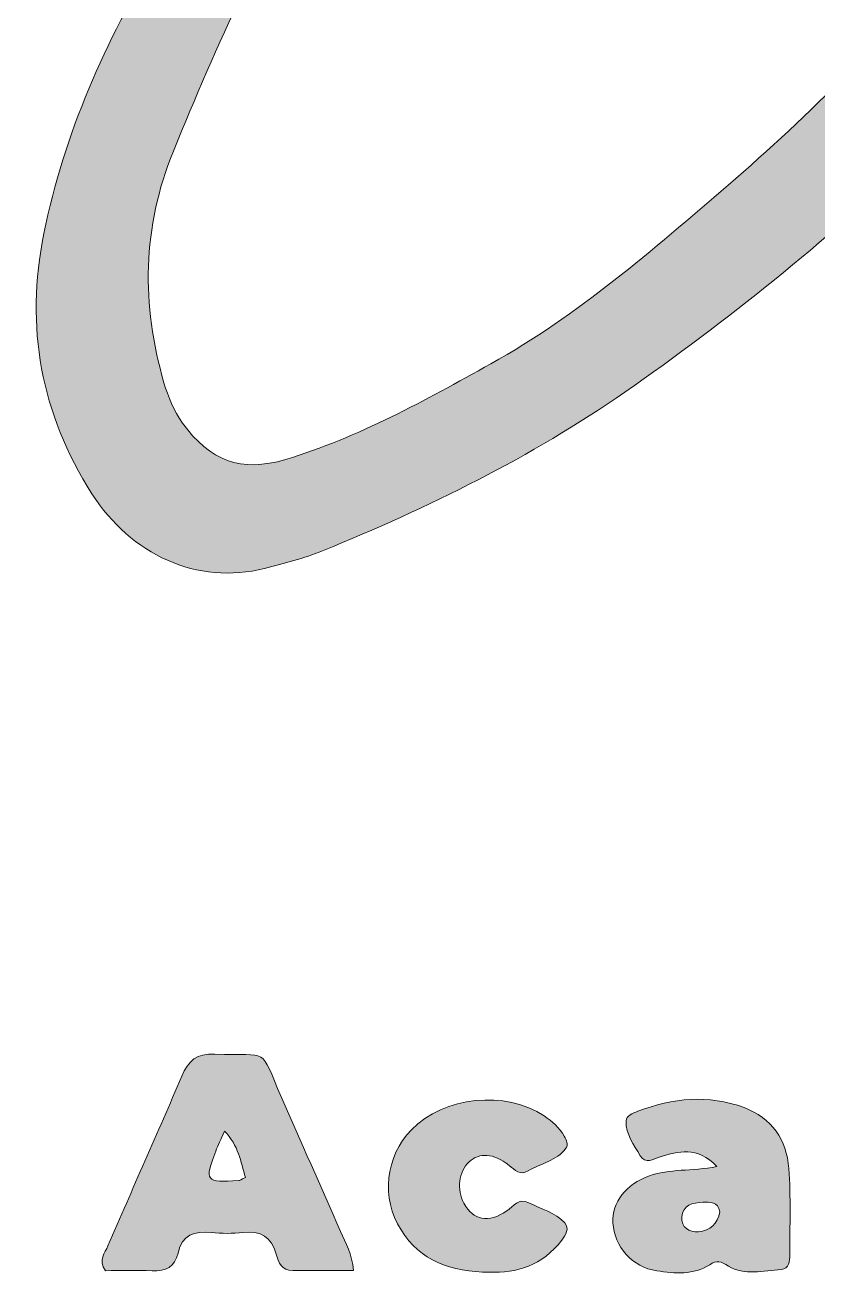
# Model space of a CAD drawing. Header units: millimetres. Extents: x -46 to 187, y -44 to 92.
# Drawn here: x -33.96 to -12.99, y -30.06 to 3.02 of the extents above; entities that cross this region are included whole.
import ezdxf

# ---------------------------------------------------------------- set-up
doc = ezdxf.new("R2010")
doc.units = ezdxf.units.MM
doc.header["$MEASUREMENT"] = 0
doc.layers.add('Calque 1', color=7, linetype='Continuous')

# ---------------------------------------------------------------- blocks, each defined once
blk = doc.blocks.new('block 2')
at = {"layer": 'Calque 1', "true_color": 0xffffff}
h = blk.add_hatch(color=7, dxfattribs=at)
h.dxf.hatch_style = 2
edge = h.paths.add_edge_path()
edge.add_spline(control_points=[(-20.24, 8.566), (-19.517, 10.104), (-18.154, 11.222), (-17.59, 12.909), (-17.046, 12.516), (-16.704, 12.042), (-16.367, 11.579), (-16.021, 11.104), (-15.581, 10.901), (-15.009, 10.87), (-11.517, 10.679), (-8.025, 10.659), (-4.531, 10.857), (-4.131, 10.88), (-3.841, 11.011), (-3.603, 11.336), (-3.254, 11.813), (-2.876, 12.27), (-2.502, 12.728), (-2.365, 12.896), (-2.279, 13.126), (-2.019, 13.17), (-1.792, 13.057), (-1.769, 12.811), (-1.658, 12.625), (-1.345, 12.1), (-1.117, 11.537), (-0.75, 11.025), (-0.409, 10.547), (-0.339, 9.871), (-0.171, 9.276), (-0.099, 9.024), (-0.294, 8.916), (-0.498, 8.876), (-0.884, 8.799), (-1.273, 8.716), (-1.664, 8.692), (-2.038, 8.668), (-2.284, 8.505), (-2.506, 8.217), (-4.005, 6.273), (-5.606, 4.417), (-7.291, 2.633), (-7.692, 2.209), (-7.703, 2.181), (-7.256, 1.773), (-3.983, -1.211), (-0.699, -4.183), (3.278, -6.239), (4.605, -6.924), (5.958, -7.558), (7.363, -8.07), (9.663, -8.907), (10.666, -7.837), (11.174, -6.14), (11.695, -4.403), (11.726, -2.637), (11.124, -0.903), (10.558, 0.722), (9.827, 2.278), (9.076, 3.825), (9.004, 3.973), (8.932, 4.12), (8.85, 4.287), (9.448, 4.57), (10.012, 4.822), (10.561, 5.102), (10.889, 5.27), (11.107, 5.27), (11.324, 4.913), (12.899, 2.311), (14.196, -0.402), (14.497, -3.472), (14.721, -5.751), (14.101, -7.841), (12.702, -9.654), (11.578, -11.111), (10.032, -11.442), (8.298, -11.044), (6.778, -10.694), (5.381, -10.01), (3.964, -9.385), (0.295, -7.768), (-2.938, -5.464), (-6.046, -2.972), (-7.057, -2.161), (-8.023, -1.294), (-9.011, -0.455), (-9.741, 0.164), (-9.738, 0.157), (-10.413, -0.472), (-12.828, -2.725), (-15.383, -4.805), (-18.097, -6.689), (-20.589, -8.418), (-23.291, -9.745), (-26.091, -10.886), (-26.585, -11.088), (-27.105, -11.215), (-27.624, -11.349), (-29.404, -11.809), (-31.168, -10.978), (-32.19, -9.378), (-33.544, -7.258), (-33.961, -4.963), (-33.465, -2.499), (-32.93, 0.158), (-31.828, 2.584), (-30.456, 4.901), (-30.288, 5.185), (-30.117, 5.317), (-29.777, 5.146), (-29.351, 4.93), (-28.906, 4.748), (-28.461, 4.571), (-28.092, 4.424), (-28.02, 4.228), (-28.201, 3.858), (-28.869, 2.491), (-29.458, 1.088), (-30.036, -0.32), (-30.863, -2.334), (-30.887, -4.374), (-30.286, -6.44), (-30.176, -6.817), (-30.026, -7.183), (-29.792, -7.51), (-29.079, -8.507), (-28.247, -8.825), (-27.071, -8.47), (-25.142, -7.887), (-23.388, -6.914), (-21.641, -5.94), (-19.336, -4.655), (-17.354, -2.932), (-15.368, -1.219), (-14.279, -0.28), (-13.229, 0.703), (-12.214, 1.721), (-11.768, 2.169), (-11.765, 2.183), (-12.225, 2.646), (-13.817, 4.246), (-15.323, 5.924), (-16.74, 7.68), (-17.008, 8.011), (-17.315, 8.144), (-17.734, 8.213), (-18.556, 8.349), (-19.417, 8.216), (-20.24, 8.566)], knot_values=[0, 0, 0, 0, 1, 1, 1, 2, 2, 2, 3, 3, 3, 4, 4, 4, 5, 5, 5, 6, 6, 6, 7, 7, 7, 8, 8, 8, 9, 9, 9, 10, 10, 10, 11, 11, 11, 12, 12, 12, 13, 13, 13, 14, 14, 14, 15, 15, 15, 16, 16, 16, 17, 17, 17, 18, 18, 18, 19, 19, 19, 20, 20, 20, 21, 21, 21, 22, 22, 22, 23, 23, 23, 24, 24, 24, 25, 25, 25, 26, 26, 26, 27, 27, 27, 28, 28, 28, 29, 29, 29, 30, 30, 30, 31, 31, 31, 32, 32, 32, 33, 33, 33, 34, 34, 34, 35, 35, 35, 36, 36, 36, 37, 37, 37, 38, 38, 38, 39, 39, 39, 40, 40, 40, 41, 41, 41, 42, 42, 42, 43, 43, 43, 44, 44, 44, 45, 45, 45, 46, 46, 46, 47, 47, 47, 48, 48, 48, 49, 49, 49, 50, 50, 50, 50], degree=3, periodic=1)
edge = h.paths.add_edge_path()
edge.add_spline(control_points=[(-12.973, 7.99), (-12.999, 7.913), (-13.025, 7.835), (-13.052, 7.758), (-12.094, 6.734), (-11.143, 5.703), (-10.174, 4.689), (-9.763, 4.259), (-9.724, 4.257), (-9.31, 4.712), (-8.381, 5.73), (-7.475, 6.769), (-6.561, 7.799), (-6.479, 7.891), (-6.456, 7.992), (-6.555, 8.152), (-8.675, 8.116), (-10.818, 7.889), (-12.973, 7.99)], knot_values=[0, 0, 0, 0, 1, 1, 1, 2, 2, 2, 3, 3, 3, 4, 4, 4, 5, 5, 5, 6, 6, 6, 6], degree=3, periodic=1)
h = blk.add_hatch(color=7, dxfattribs=at)
h.dxf.hatch_style = 2
edge = h.paths.add_edge_path()
edge.add_spline(control_points=[(-25.278, -29.916), (-25.835, -29.916), (-26.358, -29.913), (-26.882, -29.917), (-27.175, -29.918), (-27.258, -29.703), (-27.318, -29.485), (-27.444, -29.029), (-27.73, -28.858), (-28.195, -28.91), (-28.473, -28.941), (-28.759, -28.937), (-29.037, -28.911), (-29.479, -28.87), (-29.807, -28.963), (-29.915, -29.456), (-29.994, -29.817), (-30.241, -29.941), (-30.601, -29.924), (-31.02, -29.904), (-31.44, -29.919), (-31.833, -29.919), (-32.032, -29.639), (-31.846, -29.442), (-31.767, -29.259), (-31.125, -27.763), (-30.452, -26.279), (-29.817, -24.78), (-29.64, -24.363), (-29.42, -24.172), (-28.941, -24.193), (-27.457, -24.258), (-27.779, -23.963), (-27.179, -25.337), (-26.663, -26.52), (-26.132, -27.698), (-25.614, -28.881), (-25.481, -29.183), (-25.306, -29.475), (-25.278, -29.916)], knot_values=[0, 0, 0, 0, 1, 1, 1, 2, 2, 2, 3, 3, 3, 4, 4, 4, 5, 5, 5, 6, 6, 6, 7, 7, 7, 8, 8, 8, 9, 9, 9, 10, 10, 10, 11, 11, 11, 12, 12, 12, 13, 13, 13, 13], degree=3, periodic=1)
edge = h.paths.add_edge_path()
edge.add_spline(control_points=[(-28.128, -27.455), (-28.265, -27.035), (-28.314, -26.605), (-28.682, -26.232), (-28.782, -26.454), (-28.858, -26.603), (-28.917, -26.759), (-29.217, -27.556), (-29.193, -27.586), (-28.306, -27.539), (-28.28, -27.538), (-28.255, -27.516), (-28.128, -27.455)], knot_values=[0, 0, 0, 0, 1, 1, 1, 2, 2, 2, 3, 3, 3, 4, 4, 4, 4], degree=3, periodic=1)
h = blk.add_hatch(color=7, dxfattribs=at)
h.dxf.hatch_style = 2
edge = h.paths.add_edge_path()
edge.add_spline(control_points=[(-21.668, -29.96), (-22.711, -29.956), (-23.499, -29.662), (-24.017, -28.843), (-24.551, -27.999), (-24.431, -26.905), (-23.742, -26.192), (-22.891, -25.31), (-21.243, -25.142), (-20.228, -25.829), (-20.015, -25.974), (-19.825, -26.139), (-19.7, -26.365), (-19.646, -26.462), (-19.581, -26.584), (-19.655, -26.683), (-19.904, -27.015), (-20.318, -27.083), (-20.652, -27.279), (-20.88, -27.413), (-20.997, -27.257), (-21.159, -27.134), (-21.587, -26.807), (-21.945, -26.79), (-22.216, -27.044), (-22.494, -27.305), (-22.553, -27.774), (-22.353, -28.137), (-22.1, -28.596), (-21.717, -28.672), (-21.22, -28.339), (-21.039, -28.217), (-20.907, -27.987), (-20.64, -28.123), (-20.315, -28.288), (-19.944, -28.381), (-19.689, -28.655), (-19.551, -28.803), (-19.665, -28.975), (-19.767, -29.111), (-20.271, -29.787), (-20.978, -29.987), (-21.668, -29.96)], knot_values=[0, 0, 0, 0, 1, 1, 1, 2, 2, 2, 3, 3, 3, 4, 4, 4, 5, 5, 5, 6, 6, 6, 7, 7, 7, 8, 8, 8, 9, 9, 9, 10, 10, 10, 11, 11, 11, 12, 12, 12, 13, 13, 13, 14, 14, 14, 14], degree=3, periodic=1)
h = blk.add_hatch(color=7, dxfattribs=at)
h.dxf.hatch_style = 2
edge = h.paths.add_edge_path()
edge.add_spline(control_points=[(-15.663, -27.168), (-16.196, -26.613), (-16.682, -26.768), (-17.165, -26.911), (-17.346, -26.965), (-17.551, -27.118), (-17.69, -26.879), (-17.856, -26.592), (-18.076, -26.309), (-18.066, -25.959), (-18.062, -25.824), (-17.886, -25.755), (-17.753, -25.705), (-16.828, -25.357), (-15.89, -25.252), (-14.945, -25.608), (-14.21, -25.884), (-13.815, -26.458), (-13.76, -27.215), (-13.705, -27.973), (-13.737, -28.736), (-13.736, -29.497), (-13.736, -29.667), (-13.746, -29.874), (-13.963, -29.887), (-14.432, -29.917), (-14.938, -30.059), (-15.356, -29.797), (-15.563, -29.668), (-15.664, -29.64), (-15.852, -29.761), (-16.288, -30.041), (-16.778, -29.991), (-17.249, -29.923), (-17.905, -29.829), (-18.377, -29.285), (-18.413, -28.653), (-18.444, -28.105), (-18.069, -27.638), (-17.448, -27.413), (-16.913, -27.218), (-16.341, -27.297), (-15.663, -27.168)], knot_values=[0, 0, 0, 0, 1, 1, 1, 2, 2, 2, 3, 3, 3, 4, 4, 4, 5, 5, 5, 6, 6, 6, 7, 7, 7, 8, 8, 8, 9, 9, 9, 10, 10, 10, 11, 11, 11, 12, 12, 12, 13, 13, 13, 14, 14, 14, 14], degree=3, periodic=1)
edge = h.paths.add_edge_path()
edge.add_spline(control_points=[(-15.584, -28.362), (-15.633, -28.092), (-15.844, -28.105), (-16.037, -28.112), (-16.3, -28.123), (-16.57, -28.181), (-16.59, -28.5), (-16.607, -28.769), (-16.401, -28.91), (-16.15, -28.889), (-15.846, -28.863), (-15.641, -28.684), (-15.584, -28.362)], knot_values=[0, 0, 0, 0, 1, 1, 1, 2, 2, 2, 3, 3, 3, 4, 4, 4, 4], degree=3, periodic=1)
at = {"layer": 'Calque 1', "lineweight": 0}
for points, knots in [([(-20.24, 8.566), (-19.417, 8.216), (-18.556, 8.349), (-17.734, 8.213), (-17.315, 8.144), (-17.008, 8.011), (-16.74, 7.68), (-15.323, 5.924), (-13.817, 4.246), (-12.225, 2.646), (-11.765, 2.183), (-11.768, 2.169), (-12.214, 1.721), (-13.229, 0.703), (-14.279, -0.28), (-15.368, -1.219), (-17.354, -2.932), (-19.336, -4.655), (-21.641, -5.94), (-23.388, -6.914), (-25.142, -7.887), (-27.071, -8.47), (-28.247, -8.825), (-29.079, -8.507), (-29.792, -7.51), (-30.026, -7.183), (-30.176, -6.817), (-30.286, -6.44), (-30.887, -4.374), (-30.863, -2.334), (-30.036, -0.32), (-29.458, 1.088), (-28.869, 2.491), (-28.201, 3.858), (-28.02, 4.228), (-28.092, 4.424), (-28.461, 4.571), (-28.906, 4.748), (-29.351, 4.93), (-29.777, 5.146), (-30.117, 5.317), (-30.288, 5.185), (-30.456, 4.901), (-31.828, 2.584), (-32.93, 0.158), (-33.465, -2.499), (-33.961, -4.963), (-33.544, -7.258), (-32.19, -9.378), (-31.168, -10.978), (-29.404, -11.809), (-27.624, -11.349), (-27.105, -11.215), (-26.585, -11.088), (-26.091, -10.886), (-23.291, -9.745), (-20.589, -8.418), (-18.097, -6.689), (-15.383, -4.805), (-12.828, -2.725), (-10.413, -0.472), (-9.738, 0.157), (-9.741, 0.164), (-9.011, -0.455), (-8.023, -1.294), (-7.057, -2.161), (-6.046, -2.972), (-2.938, -5.464), (0.295, -7.768), (3.964, -9.385), (5.381, -10.01), (6.778, -10.694), (8.298, -11.044), (10.032, -11.442), (11.578, -11.111), (12.702, -9.654), (14.101, -7.841), (14.721, -5.751), (14.497, -3.472), (14.196, -0.402), (12.899, 2.311), (11.324, 4.913), (11.107, 5.27), (10.889, 5.27), (10.561, 5.102), (10.012, 4.822), (9.448, 4.57), (8.85, 4.287), (8.932, 4.12), (9.004, 3.973), (9.076, 3.825), (9.827, 2.278), (10.558, 0.722), (11.124, -0.903), (11.726, -2.637), (11.695, -4.403), (11.174, -6.14), (10.666, -7.837), (9.663, -8.907), (7.363, -8.07), (5.958, -7.558), (4.605, -6.924), (3.278, -6.239), (-0.699, -4.183), (-3.983, -1.211), (-7.256, 1.773), (-7.703, 2.181), (-7.692, 2.209), (-7.291, 2.633), (-5.606, 4.417), (-4.005, 6.273), (-2.506, 8.217), (-2.284, 8.505), (-2.038, 8.668), (-1.664, 8.692), (-1.273, 8.716), (-0.884, 8.799), (-0.498, 8.876), (-0.294, 8.916), (-0.099, 9.024), (-0.171, 9.276), (-0.339, 9.871), (-0.409, 10.547), (-0.75, 11.025), (-1.117, 11.537), (-1.345, 12.1), (-1.658, 12.625), (-1.769, 12.811), (-1.792, 13.057), (-2.019, 13.17), (-2.279, 13.126), (-2.365, 12.896), (-2.502, 12.728), (-2.876, 12.27), (-3.254, 11.813), (-3.603, 11.336), (-3.841, 11.011), (-4.131, 10.88), (-4.531, 10.857), (-8.025, 10.659), (-11.517, 10.679), (-15.009, 10.87), (-15.581, 10.901), (-16.021, 11.104), (-16.367, 11.579), (-16.704, 12.042), (-17.046, 12.516), (-17.59, 12.909), (-18.154, 11.222), (-19.517, 10.104), (-20.24, 8.566)], [0, 0, 0, 0, 1, 1, 1, 2, 2, 2, 3, 3, 3, 4, 4, 4, 5, 5, 5, 6, 6, 6, 7, 7, 7, 8, 8, 8, 9, 9, 9, 10, 10, 10, 11, 11, 11, 12, 12, 12, 13, 13, 13, 14, 14, 14, 15, 15, 15, 16, 16, 16, 17, 17, 17, 18, 18, 18, 19, 19, 19, 20, 20, 20, 21, 21, 21, 22, 22, 22, 23, 23, 23, 24, 24, 24, 25, 25, 25, 26, 26, 26, 27, 27, 27, 28, 28, 28, 29, 29, 29, 30, 30, 30, 31, 31, 31, 32, 32, 32, 33, 33, 33, 34, 34, 34, 35, 35, 35, 36, 36, 36, 37, 37, 37, 38, 38, 38, 39, 39, 39, 40, 40, 40, 41, 41, 41, 42, 42, 42, 43, 43, 43, 44, 44, 44, 45, 45, 45, 46, 46, 46, 47, 47, 47, 48, 48, 48, 49, 49, 49, 50, 50, 50, 50]), ([(-20.24, 8.566), (-19.517, 10.104), (-18.154, 11.222), (-17.59, 12.909), (-17.046, 12.516), (-16.704, 12.042), (-16.367, 11.579), (-16.021, 11.104), (-15.581, 10.901), (-15.009, 10.87), (-11.517, 10.679), (-8.025, 10.659), (-4.531, 10.857), (-4.131, 10.88), (-3.841, 11.011), (-3.603, 11.336), (-3.254, 11.813), (-2.876, 12.27), (-2.502, 12.728), (-2.365, 12.896), (-2.279, 13.126), (-2.019, 13.17), (-1.792, 13.057), (-1.769, 12.811), (-1.658, 12.625), (-1.345, 12.1), (-1.117, 11.537), (-0.75, 11.025), (-0.409, 10.547), (-0.339, 9.871), (-0.171, 9.276), (-0.099, 9.024), (-0.294, 8.916), (-0.498, 8.876), (-0.884, 8.799), (-1.273, 8.716), (-1.664, 8.692), (-2.038, 8.668), (-2.284, 8.505), (-2.506, 8.217), (-4.005, 6.273), (-5.606, 4.417), (-7.291, 2.633), (-7.692, 2.209), (-7.703, 2.181), (-7.256, 1.773), (-3.983, -1.211), (-0.699, -4.183), (3.278, -6.239), (4.605, -6.924), (5.958, -7.558), (7.363, -8.07), (9.663, -8.907), (10.666, -7.837), (11.174, -6.14), (11.695, -4.403), (11.726, -2.637), (11.124, -0.903), (10.558, 0.722), (9.827, 2.278), (9.076, 3.825), (9.004, 3.973), (8.932, 4.12), (8.85, 4.287), (9.448, 4.57), (10.012, 4.822), (10.561, 5.102), (10.889, 5.27), (11.107, 5.27), (11.324, 4.913), (12.899, 2.311), (14.196, -0.402), (14.497, -3.472), (14.721, -5.751), (14.101, -7.841), (12.702, -9.654), (11.578, -11.111), (10.032, -11.442), (8.298, -11.044), (6.778, -10.694), (5.381, -10.01), (3.964, -9.385), (0.295, -7.768), (-2.938, -5.464), (-6.046, -2.972), (-7.057, -2.161), (-8.023, -1.294), (-9.011, -0.455), (-9.741, 0.164), (-9.738, 0.157), (-10.413, -0.472), (-12.828, -2.725), (-15.383, -4.805), (-18.097, -6.689), (-20.589, -8.418), (-23.291, -9.745), (-26.091, -10.886), (-26.585, -11.088), (-27.105, -11.215), (-27.624, -11.349), (-29.404, -11.809), (-31.168, -10.978), (-32.19, -9.378), (-33.544, -7.258), (-33.961, -4.963), (-33.465, -2.499), (-32.93, 0.158), (-31.828, 2.584), (-30.456, 4.901), (-30.288, 5.185), (-30.117, 5.317), (-29.777, 5.146), (-29.351, 4.93), (-28.906, 4.748), (-28.461, 4.571), (-28.092, 4.424), (-28.02, 4.228), (-28.201, 3.858), (-28.869, 2.491), (-29.458, 1.088), (-30.036, -0.32), (-30.863, -2.334), (-30.887, -4.374), (-30.286, -6.44), (-30.176, -6.817), (-30.026, -7.183), (-29.792, -7.51), (-29.079, -8.507), (-28.247, -8.825), (-27.071, -8.47), (-25.142, -7.887), (-23.388, -6.914), (-21.641, -5.94), (-19.336, -4.655), (-17.354, -2.932), (-15.368, -1.219), (-14.279, -0.28), (-13.229, 0.703), (-12.214, 1.721), (-11.768, 2.169), (-11.765, 2.183), (-12.225, 2.646), (-13.817, 4.246), (-15.323, 5.924), (-16.74, 7.68), (-17.008, 8.011), (-17.315, 8.144), (-17.734, 8.213), (-18.556, 8.349), (-19.417, 8.216), (-20.24, 8.566)], [0, 0, 0, 0, 1, 1, 1, 2, 2, 2, 3, 3, 3, 4, 4, 4, 5, 5, 5, 6, 6, 6, 7, 7, 7, 8, 8, 8, 9, 9, 9, 10, 10, 10, 11, 11, 11, 12, 12, 12, 13, 13, 13, 14, 14, 14, 15, 15, 15, 16, 16, 16, 17, 17, 17, 18, 18, 18, 19, 19, 19, 20, 20, 20, 21, 21, 21, 22, 22, 22, 23, 23, 23, 24, 24, 24, 25, 25, 25, 26, 26, 26, 27, 27, 27, 28, 28, 28, 29, 29, 29, 30, 30, 30, 31, 31, 31, 32, 32, 32, 33, 33, 33, 34, 34, 34, 35, 35, 35, 36, 36, 36, 37, 37, 37, 38, 38, 38, 39, 39, 39, 40, 40, 40, 41, 41, 41, 42, 42, 42, 43, 43, 43, 44, 44, 44, 45, 45, 45, 46, 46, 46, 47, 47, 47, 48, 48, 48, 49, 49, 49, 50, 50, 50, 50]), ([(-25.278, -29.916), (-25.306, -29.475), (-25.481, -29.183), (-25.614, -28.881), (-26.132, -27.698), (-26.663, -26.52), (-27.179, -25.337), (-27.779, -23.963), (-27.457, -24.258), (-28.941, -24.193), (-29.42, -24.172), (-29.64, -24.363), (-29.817, -24.78), (-30.452, -26.279), (-31.125, -27.763), (-31.767, -29.259), (-31.846, -29.442), (-32.032, -29.639), (-31.833, -29.919), (-31.44, -29.919), (-31.02, -29.904), (-30.601, -29.924), (-30.241, -29.941), (-29.994, -29.817), (-29.915, -29.456), (-29.807, -28.963), (-29.479, -28.87), (-29.037, -28.911), (-28.759, -28.937), (-28.473, -28.941), (-28.195, -28.91), (-27.73, -28.858), (-27.444, -29.029), (-27.318, -29.485), (-27.258, -29.703), (-27.175, -29.918), (-26.882, -29.917), (-26.358, -29.913), (-25.835, -29.916), (-25.278, -29.916)], [0, 0, 0, 0, 1, 1, 1, 2, 2, 2, 3, 3, 3, 4, 4, 4, 5, 5, 5, 6, 6, 6, 7, 7, 7, 8, 8, 8, 9, 9, 9, 10, 10, 10, 11, 11, 11, 12, 12, 12, 13, 13, 13, 13]), ([(-25.278, -29.916), (-25.835, -29.916), (-26.358, -29.913), (-26.882, -29.917), (-27.175, -29.918), (-27.258, -29.703), (-27.318, -29.485), (-27.444, -29.029), (-27.73, -28.858), (-28.195, -28.91), (-28.473, -28.941), (-28.759, -28.937), (-29.037, -28.911), (-29.479, -28.87), (-29.807, -28.963), (-29.915, -29.456), (-29.994, -29.817), (-30.241, -29.941), (-30.601, -29.924), (-31.02, -29.904), (-31.44, -29.919), (-31.833, -29.919), (-32.032, -29.639), (-31.846, -29.442), (-31.767, -29.259), (-31.125, -27.763), (-30.452, -26.279), (-29.817, -24.78), (-29.64, -24.363), (-29.42, -24.172), (-28.941, -24.193), (-27.457, -24.258), (-27.779, -23.963), (-27.179, -25.337), (-26.663, -26.52), (-26.132, -27.698), (-25.614, -28.881), (-25.481, -29.183), (-25.306, -29.475), (-25.278, -29.916)], [0, 0, 0, 0, 1, 1, 1, 2, 2, 2, 3, 3, 3, 4, 4, 4, 5, 5, 5, 6, 6, 6, 7, 7, 7, 8, 8, 8, 9, 9, 9, 10, 10, 10, 11, 11, 11, 12, 12, 12, 13, 13, 13, 13]), ([(-21.668, -29.96), (-20.978, -29.987), (-20.271, -29.787), (-19.767, -29.111), (-19.665, -28.975), (-19.551, -28.803), (-19.689, -28.655), (-19.944, -28.381), (-20.315, -28.288), (-20.64, -28.123), (-20.907, -27.987), (-21.039, -28.217), (-21.22, -28.339), (-21.717, -28.672), (-22.1, -28.596), (-22.353, -28.137), (-22.553, -27.774), (-22.494, -27.305), (-22.216, -27.044), (-21.945, -26.79), (-21.587, -26.807), (-21.159, -27.134), (-20.997, -27.257), (-20.88, -27.413), (-20.652, -27.279), (-20.318, -27.083), (-19.904, -27.015), (-19.655, -26.683), (-19.581, -26.584), (-19.646, -26.462), (-19.7, -26.365), (-19.825, -26.139), (-20.015, -25.974), (-20.228, -25.829), (-21.243, -25.142), (-22.891, -25.31), (-23.742, -26.192), (-24.431, -26.905), (-24.551, -27.999), (-24.017, -28.843), (-23.499, -29.662), (-22.711, -29.956), (-21.668, -29.96)], [0, 0, 0, 0, 1, 1, 1, 2, 2, 2, 3, 3, 3, 4, 4, 4, 5, 5, 5, 6, 6, 6, 7, 7, 7, 8, 8, 8, 9, 9, 9, 10, 10, 10, 11, 11, 11, 12, 12, 12, 13, 13, 13, 14, 14, 14, 14]), ([(-21.668, -29.96), (-22.711, -29.956), (-23.499, -29.662), (-24.017, -28.843), (-24.551, -27.999), (-24.431, -26.905), (-23.742, -26.192), (-22.891, -25.31), (-21.243, -25.142), (-20.228, -25.829), (-20.015, -25.974), (-19.825, -26.139), (-19.7, -26.365), (-19.646, -26.462), (-19.581, -26.584), (-19.655, -26.683), (-19.904, -27.015), (-20.318, -27.083), (-20.652, -27.279), (-20.88, -27.413), (-20.997, -27.257), (-21.159, -27.134), (-21.587, -26.807), (-21.945, -26.79), (-22.216, -27.044), (-22.494, -27.305), (-22.553, -27.774), (-22.353, -28.137), (-22.1, -28.596), (-21.717, -28.672), (-21.22, -28.339), (-21.039, -28.217), (-20.907, -27.987), (-20.64, -28.123), (-20.315, -28.288), (-19.944, -28.381), (-19.689, -28.655), (-19.551, -28.803), (-19.665, -28.975), (-19.767, -29.111), (-20.271, -29.787), (-20.978, -29.987), (-21.668, -29.96)], [0, 0, 0, 0, 1, 1, 1, 2, 2, 2, 3, 3, 3, 4, 4, 4, 5, 5, 5, 6, 6, 6, 7, 7, 7, 8, 8, 8, 9, 9, 9, 10, 10, 10, 11, 11, 11, 12, 12, 12, 13, 13, 13, 14, 14, 14, 14]), ([(-15.663, -27.168), (-16.341, -27.297), (-16.913, -27.218), (-17.448, -27.413), (-18.069, -27.638), (-18.444, -28.105), (-18.413, -28.653), (-18.377, -29.285), (-17.905, -29.829), (-17.249, -29.923), (-16.778, -29.991), (-16.288, -30.041), (-15.852, -29.761), (-15.664, -29.64), (-15.563, -29.668), (-15.356, -29.797), (-14.938, -30.059), (-14.432, -29.917), (-13.963, -29.887), (-13.746, -29.874), (-13.736, -29.667), (-13.736, -29.497), (-13.737, -28.736), (-13.705, -27.973), (-13.76, -27.215), (-13.815, -26.458), (-14.21, -25.884), (-14.945, -25.608), (-15.89, -25.252), (-16.828, -25.357), (-17.753, -25.705), (-17.886, -25.755), (-18.062, -25.824), (-18.066, -25.959), (-18.076, -26.309), (-17.856, -26.592), (-17.69, -26.879), (-17.551, -27.118), (-17.346, -26.965), (-17.165, -26.911), (-16.682, -26.768), (-16.196, -26.613), (-15.663, -27.168)], [0, 0, 0, 0, 1, 1, 1, 2, 2, 2, 3, 3, 3, 4, 4, 4, 5, 5, 5, 6, 6, 6, 7, 7, 7, 8, 8, 8, 9, 9, 9, 10, 10, 10, 11, 11, 11, 12, 12, 12, 13, 13, 13, 14, 14, 14, 14]), ([(-15.663, -27.168), (-16.196, -26.613), (-16.682, -26.768), (-17.165, -26.911), (-17.346, -26.965), (-17.551, -27.118), (-17.69, -26.879), (-17.856, -26.592), (-18.076, -26.309), (-18.066, -25.959), (-18.062, -25.824), (-17.886, -25.755), (-17.753, -25.705), (-16.828, -25.357), (-15.89, -25.252), (-14.945, -25.608), (-14.21, -25.884), (-13.815, -26.458), (-13.76, -27.215), (-13.705, -27.973), (-13.737, -28.736), (-13.736, -29.497), (-13.736, -29.667), (-13.746, -29.874), (-13.963, -29.887), (-14.432, -29.917), (-14.938, -30.059), (-15.356, -29.797), (-15.563, -29.668), (-15.664, -29.64), (-15.852, -29.761), (-16.288, -30.041), (-16.778, -29.991), (-17.249, -29.923), (-17.905, -29.829), (-18.377, -29.285), (-18.413, -28.653), (-18.444, -28.105), (-18.069, -27.638), (-17.448, -27.413), (-16.913, -27.218), (-16.341, -27.297), (-15.663, -27.168)], [0, 0, 0, 0, 1, 1, 1, 2, 2, 2, 3, 3, 3, 4, 4, 4, 5, 5, 5, 6, 6, 6, 7, 7, 7, 8, 8, 8, 9, 9, 9, 10, 10, 10, 11, 11, 11, 12, 12, 12, 13, 13, 13, 14, 14, 14, 14]), ([(-28.128, -27.455), (-28.265, -27.035), (-28.314, -26.605), (-28.682, -26.232), (-28.782, -26.454), (-28.858, -26.603), (-28.917, -26.759), (-29.217, -27.556), (-29.193, -27.586), (-28.306, -27.539), (-28.28, -27.538), (-28.255, -27.516), (-28.128, -27.455)], [0, 0, 0, 0, 1, 1, 1, 2, 2, 2, 3, 3, 3, 4, 4, 4, 4]), ([(-28.128, -27.455), (-28.255, -27.516), (-28.28, -27.538), (-28.306, -27.539), (-29.193, -27.586), (-29.217, -27.556), (-28.917, -26.759), (-28.858, -26.603), (-28.782, -26.454), (-28.682, -26.232), (-28.314, -26.605), (-28.265, -27.035), (-28.128, -27.455)], [0, 0, 0, 0, 1, 1, 1, 2, 2, 2, 3, 3, 3, 4, 4, 4, 4]), ([(-15.584, -28.362), (-15.633, -28.092), (-15.844, -28.105), (-16.037, -28.112), (-16.3, -28.123), (-16.57, -28.181), (-16.59, -28.5), (-16.607, -28.769), (-16.401, -28.91), (-16.15, -28.889), (-15.846, -28.863), (-15.641, -28.684), (-15.584, -28.362)], [0, 0, 0, 0, 1, 1, 1, 2, 2, 2, 3, 3, 3, 4, 4, 4, 4]), ([(-15.584, -28.362), (-15.641, -28.684), (-15.846, -28.863), (-16.15, -28.889), (-16.401, -28.91), (-16.607, -28.769), (-16.59, -28.5), (-16.57, -28.181), (-16.3, -28.123), (-16.037, -28.112), (-15.844, -28.105), (-15.633, -28.092), (-15.584, -28.362)], [0, 0, 0, 0, 1, 1, 1, 2, 2, 2, 3, 3, 3, 4, 4, 4, 4])]:
    blk.add_open_spline(points, degree=3, knots=knots, dxfattribs=at)

msp = doc.modelspace()

# ---------------------------------------------------------------- block references
at = {"layer": 'Calque 1'}
msp.add_blockref('block 2', (0, 0), dxfattribs=at)

doc.saveas('drawing.dxf')
